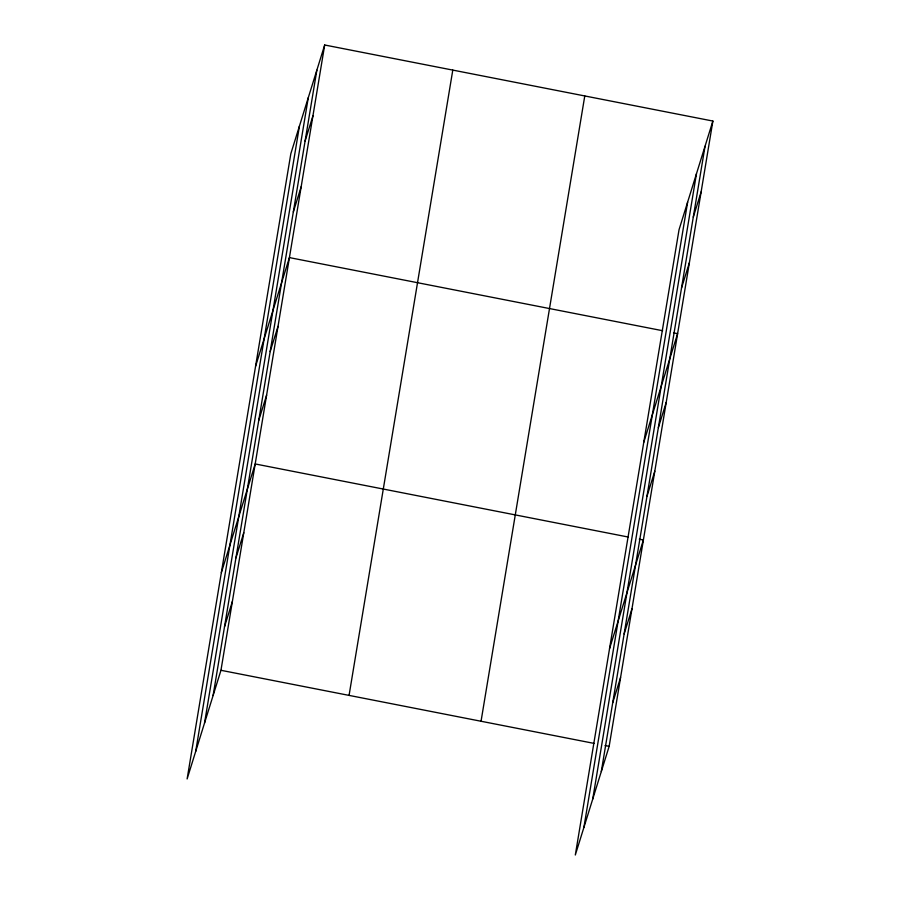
<?xml version="1.0" encoding="UTF-8"?>
<svg xmlns="http://www.w3.org/2000/svg" width="900" height="900" viewBox="0 0 900 900"><rect width="100%" height="100%" fill="white"/><g stroke="black" fill="none" stroke-linecap="round" stroke-linejoin="round"><path stroke-width="1.35" d="M195.694 751.41L299.43 126.112M204.536 723.038L308.261 97.74M213.109 695.498L316.845 70.2M324.686 45L290.846 153.653L187.121 778.95L220.961 670.298L324.686 45L712.879 121.05L609.154 746.347L575.314 855L679.039 229.703L712.879 121.05M349.065 695.396L452.79 70.099M481.05 721.26L584.775 95.951M583.886 827.46L687.623 202.162M592.729 799.087L696.454 173.79M601.301 771.548L705.038 146.25M305.089 141.064L312.93 115.864M293.332 211.928L301.174 186.739M255.578 366.255L289.418 257.602L662.625 330.716M270.169 351.585L278.01 326.385M258.75 420.368L266.602 395.168M221.355 572.602L255.195 463.95L628.391 537.064M235.935 557.933L243.776 532.733M224.528 626.715L232.369 601.515M693.281 217.114L701.123 191.914M681.525 287.977L689.366 262.789M643.77 442.305L677.61 333.652L673.526 332.854M658.35 427.635L666.202 402.435M646.942 496.418L654.795 471.218M609.536 648.653L643.376 540L639.293 539.201M624.127 633.982L631.969 608.783M612.709 702.765L620.561 677.565M220.961 670.298L594.158 743.411M605.059 745.549L609.154 746.347"/></g></svg>
